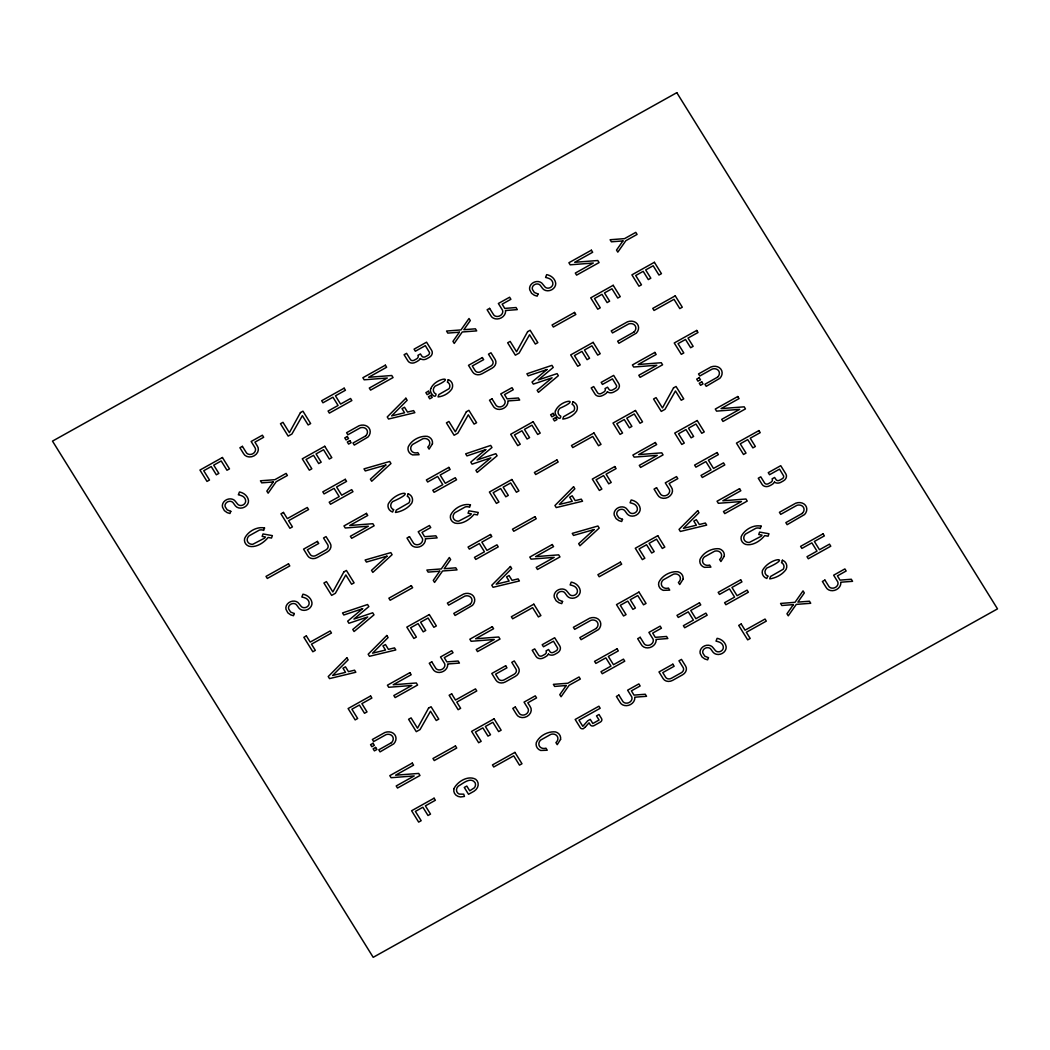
<?xml version="1.0" encoding="UTF-8"?>
<svg xmlns="http://www.w3.org/2000/svg" width="1050" height="1050" viewBox="0 0 1050 1050"><rect width="100%" height="100%" fill="white"/><g stroke="black" fill="none" stroke-linecap="round" stroke-linejoin="round"><path stroke-width="1.5" d="M430.749 388.697C428.61 391.86 435.829 400.181 436.039 394.078A5.906 4.987 -22.4 0 1 435.133 386.111C458.246 376.058 435.711 376.898 430.749 388.697M453.915 788.707L453.902 788.865A8.702 7.35 -22.4 0 0 460.622 796.963L464.441 796.438L463.746 794.181L459.204 794.089A5.906 4.987 -22.4 0 1 458.312 786.122C462.564 783.864 470.649 776.331 475.046 782.683A5.88 4.961 -22.4 0 1 474.364 787.789L469.744 790.821L466.791 786.056L464.284 787.447L468.536 794.286L474.062 791.214A8.649 7.311 -22.4 0 0 475.676 779.284C468.064 775.031 457.341 781.607 453.915 788.707M555.489 410.839C553.35 414.015 560.569 422.323 560.779 416.22A5.906 4.987 -22.4 0 1 559.873 408.266C582.986 398.199 560.451 399.039 555.489 410.839M432.442 443.822L429.096 449.124L427.809 447.064A5.906 4.987 -22.4 0 0 429.188 440.829A5.906 4.987 -22.4 0 0 422.874 438.742L412.545 444.504A5.906 4.987 -22.4 0 0 411.403 450.752A5.906 4.987 -22.4 0 0 417.821 452.629L419.108 454.702L412.598 454.913A8.728 7.363 -22.4 0 1 408.161 447.09C411.154 440.239 420.013 435.514 427.389 436.367A8.728 7.363 -22.4 0 1 432.442 443.822M560.569 739.384L557.222 744.673L555.936 742.612A5.906 4.987 -22.4 0 0 557.314 736.378A5.906 4.987 -22.4 0 0 550.988 734.291L540.671 740.053A5.906 4.987 -22.4 0 0 539.529 746.301A5.906 4.987 -22.4 0 0 545.947 748.191L547.234 750.251L540.711 750.461A8.728 7.363 -22.4 0 1 536.288 742.639C539.267 735.801 548.126 731.062 555.503 731.916A8.728 7.363 -22.4 0 1 560.569 739.384M683.051 579.246L679.704 584.548L678.418 582.488A5.906 4.987 -22.4 0 0 679.796 576.253A5.906 4.987 -22.4 0 0 673.483 574.166L663.154 579.928A5.906 4.987 -22.4 0 0 662.012 586.176A5.906 4.987 -22.4 0 0 668.43 588.066L669.716 590.126L663.206 590.336A8.728 7.363 -22.4 0 1 658.77 582.514C661.749 575.663 670.622 570.938 677.985 571.791A8.728 7.363 -22.4 0 1 683.051 579.246M724.264 556.251L720.904 561.553L719.631 559.492A5.906 4.987 -22.4 0 0 721.009 553.258A5.906 4.987 -22.4 0 0 714.683 551.171L704.366 556.933A5.906 4.987 -22.4 0 0 703.211 563.181A5.906 4.987 -22.4 0 0 709.642 565.058L710.916 567.131L704.406 567.341A8.728 7.363 -22.4 0 1 699.983 559.519C702.962 552.668 711.821 547.942 719.197 548.796A8.728 7.363 -22.4 0 1 724.264 556.251M264.534 528.006L263.694 530.408A5.906 4.987 -22.4 0 0 259.35 530.106L249.021 535.867A5.906 4.987 -22.4 0 0 247.564 541.538A5.906 4.987 -22.4 0 0 252.801 544.294L264.521 538.164L265.466 536.983L262.159 536.393L263.012 533.951L272.37 535.618L271.504 538.059L268.118 537.456C263.852 542.784 256.2 547.877 249.073 546.276A8.728 7.363 -22.4 0 1 244.637 538.453C247.721 531.536 257.04 526.234 264.534 528.006M393.606 509.657L392.595 512.046A8.728 7.363 -22.4 0 1 388.159 504.236C395.167 490.626 420.066 489.667 392.542 501.651A5.906 4.987 -22.4 0 0 393.448 509.604L393.606 509.657M408.161 493.828L407.282 496.296L408.109 496.781A5.893 4.974 -22.4 0 1 408.988 502.832L396.322 510.064L395.456 512.466C401.599 511.613 408.292 508.134 411.863 502.937A8.741 7.376 -22.4 0 0 409.303 494.314L408.161 493.828M448.245 379.693L447.379 382.161L448.192 382.633A5.893 4.974 -22.4 0 1 449.072 388.684L438.9 394.538L438.034 396.939C443.363 396.428 449.033 393.369 451.946 388.789A8.741 7.376 -22.4 0 0 449.387 380.166L448.245 379.693M470.439 504.853L469.599 507.255A5.906 4.987 -22.4 0 0 465.255 506.953L454.926 512.715A5.906 4.987 -22.4 0 0 453.469 518.385A5.906 4.987 -22.4 0 0 458.692 521.141L470.413 515.012L471.358 513.831L468.051 513.24L468.917 510.799L478.262 512.452L477.409 514.907L474.023 514.303C469.757 519.632 462.092 524.724 454.965 523.123A8.728 7.363 -22.4 0 1 450.542 515.301C453.626 508.384 462.945 503.081 470.439 504.853M572.985 401.835L572.119 404.303L572.933 404.788A5.893 4.974 -22.4 0 1 573.812 410.839L563.64 416.679L562.774 419.081C568.102 418.569 573.773 415.511 576.686 410.944A8.741 7.376 -22.4 0 0 574.127 402.308L572.985 401.835M761.119 526.155L760.279 528.544A5.906 4.987 -22.4 0 0 755.934 528.242L745.605 534.004A5.906 4.987 -22.4 0 0 744.148 539.674A5.906 4.987 -22.4 0 0 749.385 542.43L761.106 536.301L762.051 535.119L758.743 534.529L759.596 532.087L768.954 533.754L768.088 536.196L764.702 535.592C760.436 540.921 752.784 546.013 745.658 544.412A8.728 7.363 -22.4 0 1 741.221 536.589C744.306 529.673 753.624 524.37 761.119 526.155M767.839 576.082L766.815 578.484A8.728 7.363 -22.4 0 1 762.392 570.662C769.401 557.051 794.299 556.093 766.776 568.076A5.906 4.987 -22.4 0 0 767.681 576.03L767.839 576.082M782.381 560.254L781.515 562.721L782.342 563.207A5.893 4.974 -22.4 0 1 783.208 569.258L770.543 576.489L769.689 578.891C775.832 578.038 782.526 574.56 786.096 569.363A8.741 7.376 -22.4 0 0 783.536 560.739L782.381 560.254M230.79 511.337L229.963 513.503L227.154 512.623L224.372 510.641L222.495 507.124A7.166 6.051 -22.4 0 1 226.984 499.511A7.166 6.051 -22.4 0 1 235.594 501.611L237.418 503.869A4.476 3.78 -22.4 0 0 242.655 505.129A4.476 3.78 -22.4 0 0 245.608 500.601L245.464 499.695A8.124 6.864 -22.4 0 0 242.222 496.007L240.975 495.534A19.898 16.8 -22.4 0 0 238.35 494.799L239.439 492.004L240.502 492.227A13.86 11.707 -22.4 0 1 247.852 498.304L248.049 498.868A7.284 6.156 -22.4 0 1 244.637 507.058A7.284 6.156 -22.4 0 1 235.423 505.916L233.284 502.963A4.476 3.78 -22.4 0 0 227.692 501.808A4.476 3.78 -22.4 0 0 225.225 506.822L227.141 509.841L230.79 511.337M294.289 613.541L293.462 615.72L290.653 614.841L287.858 612.846L285.994 609.328A7.166 6.051 -22.4 0 1 290.483 601.729A7.166 6.051 -22.4 0 1 299.092 603.816L300.917 606.073A4.476 3.78 -22.4 0 0 306.141 607.333A4.476 3.78 -22.4 0 0 309.107 602.818L308.963 601.899A8.124 6.864 -22.4 0 0 305.721 598.211L304.474 597.739A19.898 16.8 -22.4 0 0 301.849 597.004L302.938 594.208L304.001 594.431A13.86 11.707 -22.4 0 1 311.338 600.508L311.535 601.086A7.284 6.156 -22.4 0 1 308.136 609.276A7.284 6.156 -22.4 0 1 298.922 608.121L296.783 605.181A4.476 3.78 -22.4 0 0 291.191 604.012A4.476 3.78 -22.4 0 0 288.724 609.026L290.627 612.045L294.289 613.541M538.02 293.987L537.18 296.152L534.384 295.273L531.589 293.291L529.712 289.761A7.166 6.051 -22.4 0 1 534.214 282.161A7.166 6.051 -22.4 0 1 542.811 284.248L544.635 286.506A4.476 3.78 -22.4 0 0 549.872 287.779A4.476 3.78 -22.4 0 0 552.838 283.251L552.694 282.345A8.124 6.864 -22.4 0 0 549.452 278.657L548.192 278.171A19.898 16.8 -22.4 0 0 545.58 277.449L546.656 274.654L547.732 274.877A13.86 11.707 -22.4 0 1 555.069 280.941L555.266 281.518A7.284 6.156 -22.4 0 1 551.854 289.708A7.284 6.156 -22.4 0 1 542.653 288.566L540.501 285.613A4.476 3.78 -22.4 0 0 534.909 284.458A4.476 3.78 -22.4 0 0 532.455 289.459L534.358 292.491L538.02 293.987M562.564 601.466L561.724 603.632L558.928 602.753L556.133 600.771L554.256 597.24A7.166 6.051 -22.4 0 1 558.758 589.641A7.166 6.051 -22.4 0 1 567.367 591.727L569.192 593.985A4.476 3.78 -22.4 0 0 574.416 595.258A4.476 3.78 -22.4 0 0 577.382 590.73L577.238 589.824A8.124 6.864 -22.4 0 0 573.996 586.136L572.736 585.651A19.898 16.8 -22.4 0 0 570.124 584.929L571.2 582.133L572.276 582.356A13.86 11.707 -22.4 0 1 579.613 588.42L579.81 588.997A7.284 6.156 -22.4 0 1 576.398 597.188A7.284 6.156 -22.4 0 1 567.197 596.046L565.044 593.092A4.476 3.78 -22.4 0 0 559.466 591.938A4.476 3.78 -22.4 0 0 556.999 596.938L558.902 599.97L562.564 601.466M622.519 519.33L621.692 521.509L618.883 520.629L616.101 518.634L614.224 515.117A7.166 6.051 -22.4 0 1 618.712 507.517A7.166 6.051 -22.4 0 1 627.322 509.604L629.147 511.862A4.476 3.78 -22.4 0 0 634.371 513.122A4.476 3.78 -22.4 0 0 637.337 508.607L637.192 507.688A8.124 6.864 -22.4 0 0 633.951 504L632.704 503.527A19.898 16.8 -22.4 0 0 630.079 502.792L631.168 499.997L632.231 500.22A13.86 11.707 -22.4 0 1 639.568 506.297L639.765 506.874A7.284 6.156 -22.4 0 1 636.366 515.064A7.284 6.156 -22.4 0 1 627.152 513.909L625.012 510.969A4.476 3.78 -22.4 0 0 619.421 509.801A4.476 3.78 -22.4 0 0 616.954 514.815L618.857 517.834L622.519 519.33M708.461 657.681L707.634 659.846L704.826 658.967L702.043 656.985L700.166 653.454A7.166 6.051 -22.4 0 1 704.655 645.855A7.166 6.051 -22.4 0 1 713.265 647.942L715.089 650.199A4.476 3.78 -22.4 0 0 720.326 651.472A4.476 3.78 -22.4 0 0 723.279 646.944L723.135 646.039A8.124 6.864 -22.4 0 0 719.893 642.351L718.646 641.865A19.898 16.8 -22.4 0 0 716.021 641.143L717.111 638.347L718.187 638.558A13.86 11.707 -22.4 0 1 725.524 644.634L725.721 645.212A7.284 6.156 -22.4 0 1 722.308 653.402A7.284 6.156 -22.4 0 1 713.094 652.26L710.955 649.307A4.476 3.78 -22.4 0 0 705.364 648.152A4.476 3.78 -22.4 0 0 702.909 653.153L704.812 656.184L708.461 657.681M420.328 358.575L419.199 360.006A16.695 14.096 -22.4 0 1 415.498 362.263A5.736 4.843 -22.4 0 1 407.938 360.924L404.092 354.729L406.586 353.338L410.432 359.533A2.874 2.415 -22.4 0 0 414.212 360.202L416.706 358.811A2.874 2.415 -22.4 0 0 417.926 355.346L420.42 353.955L422.113 356.514A2.874 2.428 -22.4 0 0 425.486 356.698L427.98 355.294A2.874 2.428 -22.4 0 0 429.45 352.419L425.342 345.647L415.354 351.225L414.081 349.151L426.562 342.182L431.681 350.438A5.736 4.843 -22.4 0 1 429.266 357.367L426.773 358.759A5.736 4.843 -22.4 0 1 421.155 359.1L420.328 358.575M607.438 391.781L606.309 393.225A16.695 14.096 -22.4 0 1 602.608 395.483A5.736 4.843 -22.4 0 1 595.048 394.144L591.202 387.949L593.696 386.558L597.542 392.752A2.874 2.415 -22.4 0 0 601.322 393.422L603.816 392.017A2.874 2.415 -22.4 0 0 605.036 388.566L607.53 387.174L609.223 389.721A2.874 2.428 -22.4 0 0 612.596 389.917L615.09 388.513A2.874 2.428 -22.4 0 0 616.56 385.639L612.452 378.866L602.464 384.431L601.191 382.371L613.673 375.401L618.791 383.657A5.736 4.843 -22.4 0 1 616.376 390.574L613.883 391.978A5.736 4.843 -22.4 0 1 608.265 392.319L607.438 391.781M548.441 654.124L547.312 655.567A16.695 14.096 -22.4 0 1 543.611 657.825A5.736 4.843 -22.4 0 1 536.051 656.473L532.206 650.278L534.699 648.887L538.558 655.082A2.874 2.415 -22.4 0 0 542.338 655.751L544.832 654.36A2.874 2.415 -22.4 0 0 546.039 650.908L548.546 649.504L550.239 652.063A2.874 2.428 -22.4 0 0 553.599 652.247L556.106 650.856A2.874 2.428 -22.4 0 0 557.563 647.968L553.468 641.196L543.48 646.774L542.194 644.713L554.676 637.744L559.808 645.999A5.736 4.843 -22.4 0 1 557.379 652.916L554.886 654.308A5.736 4.843 -22.4 0 1 549.281 654.662L548.441 654.124M585.48 726.797L583.406 728.674A2.874 2.415 -22.4 0 1 580.309 727.716L575.177 719.46L598.907 706.217L600.18 708.278L578.957 720.129L582.803 726.324L587.764 720.772L590.271 719.381L592.83 723.503L599.077 720.024L596.505 715.89L598.999 714.499L601.571 718.633A2.874 2.415 -22.4 0 1 600.351 722.085L594.116 725.576A2.874 2.415 -22.4 0 1 590.336 724.907L589.05 722.833L585.48 726.797M774.506 482.068L773.378 483.512A16.695 14.096 -22.4 0 1 769.676 485.769A5.736 4.843 -22.4 0 1 762.116 484.417L758.271 478.236L760.764 476.831L764.61 483.026A2.874 2.415 -22.4 0 0 768.39 483.696L770.884 482.304A2.874 2.415 -22.4 0 0 772.104 478.852L774.598 477.461L776.304 480.008A2.874 2.428 -22.4 0 0 779.664 480.191L782.158 478.8A2.874 2.428 -22.4 0 0 783.628 475.926L779.533 469.14L769.545 474.718L768.259 472.658L780.741 465.688L785.859 473.944A5.736 4.843 -22.4 0 1 783.444 480.861L780.951 482.252A5.736 4.843 -22.4 0 1 775.333 482.606L774.506 482.068M300.457 412.571L289.38 432.652L282.975 422.323L280.468 423.727L288.173 436.117L291.913 434.017L302.374 415.669L308.149 424.961L310.642 423.57L302.951 411.18L300.457 412.571M343.914 571.843L332.837 591.924L326.432 581.608L323.925 582.999L331.629 595.389L335.37 593.303L345.831 574.941L351.606 584.233L354.099 582.842L346.408 570.452L343.914 571.843M466.397 411.718L455.333 431.799L448.914 421.47L446.421 422.874L454.112 435.264L457.866 433.164L468.313 414.816L474.088 424.108L476.595 422.717L468.891 410.327L466.397 411.718M527.638 331.656L516.574 351.737L510.156 341.408L507.662 342.799L515.353 355.189L519.107 353.102L529.567 334.753L535.329 344.046L537.836 342.654L530.132 330.264L527.638 331.656M428.571 708.12L417.506 728.201L411.088 717.885L408.594 719.276L416.286 731.666L420.039 729.579L430.5 711.217L436.262 720.51L438.769 719.119L431.064 706.729L428.571 708.12M673.549 387.87L662.471 407.951L656.066 397.622L653.572 399.013L661.264 411.403L665.004 409.316L675.465 390.967L681.24 400.26L683.734 398.869L676.043 386.479L673.549 387.87M273.276 481.963L266.844 491.111L268.131 493.172L276.163 481.74L287.398 475.466L286.112 473.406L274.877 479.679L260.439 480.795L261.713 482.856L273.276 481.963M459.375 332.207L452.957 341.355L454.23 343.429L462.262 331.984L476.713 330.881L475.427 328.821L463.877 329.7L470.295 320.552L469.009 318.491L460.989 329.923L446.539 331.039L447.825 333.099L459.375 332.207M622.952 240.923L616.521 250.071L617.807 252.131L625.839 240.699L637.074 234.426L635.788 232.365L624.553 238.639L610.102 239.741L611.389 241.802L622.952 240.923M439.701 571.213L433.283 580.361L434.556 582.435L442.588 570.99L457.039 569.887L455.752 567.814L444.202 568.706L450.621 559.558L449.334 557.497L441.302 568.929L426.864 570.045L428.151 572.106L439.701 571.213M566.212 685.532L559.781 694.68L561.067 696.741L569.1 685.309L580.335 679.035L579.049 676.974L567.814 683.248L553.376 684.351L554.649 686.424L566.212 685.532M793.393 604.616L786.975 613.764L788.261 615.825L796.281 604.393L810.731 603.278L809.445 601.217L797.895 602.109L804.313 592.961L803.04 590.887L795.008 602.319L780.557 603.435L781.843 605.496L793.393 604.616M405.877 398.226L387.253 416.955L388.539 419.029L414.855 412.676L413.582 410.616L407.505 412.072L404.512 407.256L402.019 408.647L404.578 412.781L391.637 415.905L407.164 400.286L405.877 398.226M346.854 657.799L328.23 676.541L329.516 678.602L355.832 672.249L354.559 670.189L348.482 671.646L345.489 666.829L342.996 668.22L345.555 672.354L332.614 675.478L348.141 659.859L346.854 657.799M386.807 635.499L368.183 654.229L369.469 656.303L395.798 649.95L394.511 647.889L388.434 649.346L385.442 644.529L382.948 645.921L385.508 650.055L372.579 653.179L388.093 637.56L386.807 635.499M573.562 486.767L554.938 505.509L556.224 507.57L582.553 501.217L581.267 499.157L575.19 500.627L572.197 495.81L569.704 497.201L572.263 501.322L559.335 504.446L574.849 488.841L573.562 486.767M510.431 566.501L491.794 585.244L493.08 587.304L519.409 580.952L518.122 578.891L512.046 580.361L509.053 575.544L506.559 576.936L509.119 581.057L496.191 584.181L511.704 568.562L510.431 566.501M697.699 510.641L679.061 529.384L680.347 531.457L706.676 525.105L705.39 523.031L699.313 524.501L696.321 519.684L693.827 521.076L696.386 525.21L683.458 528.334L698.972 512.715L697.699 510.641M385.822 465.032L370.414 479.194L371.7 481.254L390.967 463.549L389.681 461.488L363.996 468.864L365.282 470.938L385.822 465.032M386.964 556.159L371.542 570.321L372.829 572.394L392.096 554.689L390.823 552.615L365.137 560.004L366.424 562.065L386.964 556.159M594.077 529.541L578.668 543.716L579.941 545.777L599.209 528.071L597.936 526.011L572.25 533.387L573.536 535.447L594.077 529.541M365.636 435.934L352.997 443.021L354.283 445.095L367.999 437.023A8.728 7.363 -22.4 0 0 368.852 427.796A8.728 7.363 -22.4 0 0 359.074 425.736L346.592 432.705L347.878 434.766L360.36 427.796A5.906 4.987 -22.4 0 1 366.778 429.686A5.906 4.987 -22.4 0 1 365.636 435.934M634.029 332.01L617.649 341.197L618.936 343.271L636.379 333.099A8.728 7.363 -22.4 0 0 637.245 323.886A8.728 7.363 -22.4 0 0 627.467 321.825L611.231 330.881L612.518 332.942L628.753 323.886A5.906 4.987 -22.4 0 1 635.171 325.762A5.906 4.987 -22.4 0 1 634.029 332.01M717.557 377.16L704.931 384.261L706.217 386.321L719.919 378.249A8.728 7.363 -22.4 0 0 720.786 369.023A8.728 7.363 -22.4 0 0 711.008 366.962L698.513 373.931L699.799 375.992L712.281 369.023A5.906 4.987 -22.4 0 1 718.712 370.913A5.906 4.987 -22.4 0 1 717.557 377.16M470.164 604.222L453.797 613.41L455.07 615.471L472.526 605.312A8.728 7.363 -22.4 0 0 473.392 596.085A8.728 7.363 -22.4 0 0 463.614 594.024L447.379 603.081L448.665 605.141L464.901 596.085A5.906 4.987 -22.4 0 1 471.319 597.975A5.906 4.987 -22.4 0 1 470.164 604.222M391.427 742.704L378.801 749.805L380.074 751.879L393.789 743.807A8.728 7.363 -22.4 0 0 394.656 734.58A8.728 7.363 -22.4 0 0 384.864 732.519L372.383 739.489L373.669 741.549L386.151 734.58A5.906 4.987 -22.4 0 1 392.569 736.47A5.906 4.987 -22.4 0 1 391.427 742.704M596.203 628.425L579.823 637.613L581.109 639.673L598.566 629.514A8.728 7.363 -22.4 0 0 599.432 620.288A8.728 7.363 -22.4 0 0 589.641 618.227L573.405 627.283L574.691 629.357L590.927 620.288A5.906 4.987 -22.4 0 1 597.345 622.178A5.906 4.987 -22.4 0 1 596.203 628.425M802.226 513.437L785.846 522.624L787.133 524.685L804.589 514.526A8.728 7.363 -22.4 0 0 805.442 505.299A8.728 7.363 -22.4 0 0 795.664 503.239L779.428 512.295L780.714 514.369L796.95 505.299A5.906 4.987 -22.4 0 1 803.368 507.189A5.906 4.987 -22.4 0 1 802.226 513.437M546.971 369.534L532.035 382.042L533.321 384.103L552.103 377.79L537.167 390.298L538.453 392.359L558.351 375.69L557.077 373.616L538.296 379.929L553.232 367.421L551.946 365.361L526.903 373.774L528.189 375.848L546.971 369.534M485.717 449.597L470.794 462.105L472.067 464.166L490.849 457.852L475.926 470.361L477.199 472.421L497.109 455.752L495.836 453.692L477.054 459.992L491.977 447.497L490.704 445.423L465.662 453.836L466.948 455.91L485.717 449.597M362.591 608.698L347.668 621.193L348.941 623.267L367.723 616.954L352.787 629.462L354.073 631.523L373.984 614.854L372.697 612.78L353.916 619.093L368.852 606.585L367.566 604.524L342.536 612.938L343.809 614.998L362.591 608.698M676.804 92.676L52.5 441.118L373.196 957.324L997.5 608.882L676.804 92.676M344.151 388.185L321.681 400.719L322.954 402.793L332.955 397.215L338.074 405.471L328.086 411.049L329.372 413.109L351.855 400.575L350.569 398.501L340.581 404.079L335.449 395.824L345.437 390.246L344.151 388.185M385.363 365.177L362.88 377.724L364.166 379.798L387.279 378.013L369.298 388.054L370.584 390.114L393.054 377.567L391.768 375.506L368.655 377.278L386.636 367.251L385.363 365.177M591.373 250.202L568.903 262.736L570.189 264.81L593.303 263.025L575.321 273.066L576.594 275.126L599.077 262.579L597.791 260.518L574.678 262.29L592.659 252.262L591.373 250.202M222.429 457.511L199.959 470.059L207.007 481.412L209.501 480.021L203.739 470.728L211.221 466.541L216.352 474.797L218.859 473.406L213.727 465.15L221.209 460.963L226.984 470.256L229.491 468.864L222.429 457.511M242.406 446.355L239.912 447.746L243.442 453.429A7.914 6.681 -22.4 0 0 254.152 455.792A7.914 6.681 -22.4 0 0 257.171 445.764L254.927 442.155L263.668 437.273L262.382 435.212L251.147 441.486L254.677 447.156A5.066 4.279 -22.4 0 1 252.866 453.731A5.066 4.279 -22.4 0 1 245.936 452.038L242.406 446.355M489.628 308.372L487.134 309.763L490.665 315.446A7.914 6.681 -22.4 0 0 499.367 318.636A7.914 6.681 -22.4 0 0 505.588 311.233L505.47 310.524L517.309 309.619L516.023 307.545L504.748 308.411L502.149 304.172L510.891 299.289L509.617 297.229L498.369 303.489L502.53 310.209A5.066 4.279 -22.4 0 1 499.446 316.05A5.066 4.279 -22.4 0 1 493.159 314.055L489.628 308.372M482.37 357.577L468.497 365.321L472.684 372.054A7.166 6.051 -22.4 0 0 482.134 373.734L492.122 368.156A7.166 6.051 -22.4 0 0 495.167 359.507L490.98 352.774L488.486 354.165L492.66 360.911A4.305 3.636 -22.4 0 1 490.849 366.096L480.861 371.674A4.305 3.636 -22.4 0 1 475.191 370.663L472.277 365.991L483.656 359.651L482.37 357.577M324.752 446.276L302.282 458.824L309.33 470.177L311.837 468.786L306.062 459.493L313.556 455.319L318.688 463.575L321.182 462.184L316.05 453.915L323.544 449.741L329.319 459.034L331.813 457.642L324.752 446.276M613.187 285.298L590.717 297.846L597.765 309.199L600.259 307.808L594.497 298.515L601.978 294.328L607.11 302.597L609.617 301.192L604.485 292.937L611.966 288.75L617.741 298.043L620.248 296.651L613.187 285.298M654.386 262.303L631.916 274.851L638.964 286.204L641.471 284.812L635.696 275.52L643.191 271.333L648.322 279.589L650.816 278.197L645.684 269.942L653.179 265.755L658.954 275.048L661.447 273.656L654.386 262.303M347.261 436.498L344.767 437.889L346.054 439.95L348.548 438.559L347.261 436.498M428.387 391.23L425.88 392.621L427.166 394.682L429.66 393.291L428.387 391.23M574.547 312.428L552.077 324.975L553.35 327.036L575.833 314.488L574.547 312.428M349.834 440.633L347.327 442.024L348.613 444.084L351.107 442.693L349.834 440.633M430.946 395.351L428.452 396.742L429.739 398.816L432.233 397.412L430.946 395.351M283.461 512.426L280.954 513.831L289.931 528.281L292.438 526.89L288.592 520.695L308.569 509.539L307.283 507.478L287.306 518.621L283.461 512.426M345.279 479.312L322.809 491.859L324.082 493.92L334.071 488.355L339.202 496.611L329.214 502.189L330.501 504.249L352.971 491.702L351.697 489.641L341.709 495.219L336.577 486.964L346.566 481.386L345.279 479.312M675.242 295.851L652.759 308.398L654.045 310.459L674.021 299.316L679.796 308.608L682.29 307.204L675.242 295.851M492.004 398.816L489.51 400.208L493.041 405.891A7.914 6.681 -22.4 0 0 501.742 409.08A7.914 6.681 -22.4 0 0 507.964 401.664L507.846 400.969L519.684 400.05L518.398 397.989L507.124 398.856L504.525 394.603L513.266 389.734L511.993 387.66L500.745 393.934L504.906 400.654A5.066 4.279 -22.4 0 1 501.821 406.494A5.066 4.279 -22.4 0 1 495.534 404.486L492.004 398.816M593.145 342.366L570.675 354.913L577.723 366.266L580.23 364.875L574.455 355.583L581.949 351.396L587.081 359.664L589.575 358.26L584.443 350.004L591.938 345.817L597.699 355.11L600.206 353.719L593.145 342.366M366.45 513.384L343.967 525.932L345.253 527.992L368.366 526.221L350.385 536.261L351.671 538.322L374.141 525.774L372.855 523.714L349.742 525.486L367.723 515.458L366.45 513.384M448.849 467.394L426.379 479.942L427.665 482.002L437.653 476.424L442.785 484.68L432.797 490.258L434.07 492.319L456.553 479.784L455.267 477.711L445.279 483.289L440.147 475.033L450.135 469.455L448.849 467.394M654.872 352.406L632.402 364.954L633.688 367.014L656.801 365.242L638.82 375.27L640.093 377.344L662.576 364.796L661.29 362.723L638.177 364.508L656.158 354.467L654.872 352.406M317.428 541.406L303.568 549.137L307.742 555.883A7.166 6.051 -22.4 0 0 317.192 557.563L327.193 551.985A7.166 6.051 -22.4 0 0 330.225 543.336L326.038 536.602L323.544 537.994L327.731 544.727A4.305 3.636 -22.4 0 1 325.907 549.911L315.919 555.489A4.305 3.636 -22.4 0 1 310.249 554.492L307.348 549.819L318.714 543.467L317.428 541.406M533.151 421.733L510.681 434.28L517.729 445.633L520.236 444.242L514.461 434.949L521.955 430.762L527.074 439.031L529.581 437.627L524.449 429.371L531.943 425.197L537.705 434.477L540.212 433.086L533.151 421.733M696.728 330.435L674.244 342.983L681.306 354.336L683.799 352.944L678.024 343.652L685.519 339.478L690.651 347.734L693.144 346.342L688.013 338.074L698.001 332.509L696.728 330.435M553.127 413.372L550.62 414.763L551.906 416.824L554.4 415.433L553.127 413.372M288.488 563.85L266.017 576.398L267.304 578.458L289.774 565.911L288.488 563.85M555.686 417.493L553.192 418.898L554.479 420.958L556.972 419.567L555.686 417.493M593.959 432.981L571.476 445.528L572.762 447.589L592.738 436.446L598.513 445.738L601.007 444.347L593.959 432.981M409.474 536.642L406.98 538.033L410.511 543.716A7.914 6.681 -22.4 0 0 419.212 546.906A7.914 6.681 -22.4 0 0 425.434 539.503L425.316 538.794L437.141 537.889L435.868 535.815L424.594 536.681L421.995 532.429L430.736 527.559L429.45 525.486L418.215 531.759L422.376 538.479A5.066 4.279 -22.4 0 1 419.291 544.32A5.066 4.279 -22.4 0 1 413.004 542.325L409.474 536.642M511.862 479.496L489.392 492.043L496.44 503.396L498.947 502.005L493.172 492.712L500.666 488.526L505.798 496.794L508.292 495.39L503.16 487.134L510.654 482.961L516.429 492.253L518.923 490.849L511.862 479.496M635.473 410.498L613.003 423.045L620.064 434.398L622.558 433.007L616.783 423.714L624.278 419.541L629.409 427.796L631.903 426.405L626.771 418.149L634.266 413.962L640.041 423.255L642.534 421.864L635.473 410.498M699.195 377.724L696.701 379.116L697.974 381.176L700.481 379.785L699.195 377.724M556.894 459.926L534.411 472.474L535.697 474.534L558.18 461.987L556.894 459.926M701.754 381.859L699.261 383.25L700.547 385.311L703.041 383.919L701.754 381.859M306.351 635.906L303.857 637.298L312.834 651.761L315.328 650.357L311.483 644.175L331.459 633.019L330.186 630.958L310.209 642.101L306.351 635.906M490.547 534.503L468.064 547.037L469.35 549.111L479.338 543.533L484.47 551.788L474.482 557.366L475.768 559.427L498.238 546.893L496.952 544.819L486.964 550.397L481.832 542.141L491.82 536.563L490.547 534.503M655.357 442.509L632.887 455.057L634.174 457.117L657.274 455.346L639.306 465.373L640.579 467.447L663.062 454.899L661.776 452.839L638.663 454.611L656.644 444.57L655.357 442.509M737.769 396.519L715.299 409.054L716.572 411.127L739.686 409.342L721.704 419.383L722.991 421.444L745.461 408.896L744.188 406.836L721.074 408.608L739.056 398.58L737.769 396.519M614.801 466.541L592.318 479.089L599.379 490.442L601.873 489.051L596.098 479.758L603.592 475.571L608.724 483.827L611.218 482.436L606.086 474.18L616.087 468.602L614.801 466.541M697.213 420.538L674.73 433.086L681.791 444.439L684.285 443.048L678.51 433.755L686.004 429.581L691.136 437.837L693.63 436.446L688.498 428.19L695.992 424.003L701.767 433.296L704.261 431.904L697.213 420.538M411.337 585.651L388.867 598.198L390.154 600.259L412.624 587.724L411.337 585.651M534.949 516.666L512.479 529.213L513.765 531.274L536.235 518.726L534.949 516.666M552.274 544.543L529.791 557.077L531.077 559.151L554.19 557.366L536.209 567.407L537.495 569.467L559.965 556.933L558.692 554.859L535.579 556.644L553.56 546.604L552.274 544.543M717.084 452.55L694.614 465.098L695.901 467.158L705.889 461.58L711.021 469.836L701.033 475.414L702.306 477.488L724.789 464.94L723.503 462.866L713.514 468.444L708.383 460.189L718.371 454.611L717.084 452.55M429.306 614.565L406.822 627.113L413.884 638.466L416.377 637.074L410.602 627.782L418.097 623.595L423.229 631.851L425.723 630.459L420.591 622.204L428.085 618.017L433.86 627.309L436.354 625.918L429.306 614.565M656.552 487.725L654.058 489.116L657.576 494.799A7.914 6.681 -22.4 0 0 668.299 497.162A7.914 6.681 -22.4 0 0 671.317 487.134L669.073 483.525L677.814 478.642L676.528 476.582L665.293 482.856L668.811 488.526A5.066 4.279 -22.4 0 1 667.012 495.101A5.066 4.279 -22.4 0 1 660.082 493.408L656.552 487.725M758.94 430.579L736.457 443.126L743.518 454.479L746.012 453.088L740.237 443.796L747.731 439.622L752.863 447.877L755.357 446.486L750.225 438.217L760.213 432.652L758.94 430.579M409.907 672.656L387.424 685.204L388.71 687.278L411.823 685.492L393.842 695.533L395.128 697.594L417.598 685.046L416.312 682.986L393.199 684.758L411.18 674.73L409.907 672.656M492.306 626.666L469.836 639.214L471.122 641.274L494.235 639.503L476.254 649.53L477.527 651.604L500.01 639.056L498.724 636.996L475.611 638.768L493.592 628.727L492.306 626.666M739.541 488.683L717.058 501.231L718.344 503.291L741.457 501.519L723.476 511.547L724.763 513.621L747.233 501.073L745.946 499.012L722.846 500.784L740.828 490.744L739.541 488.683M533.833 604.183L511.363 616.731L512.649 618.791L532.626 607.648L538.401 616.941L540.894 615.536L533.833 604.183M370.584 695.992L348.114 708.54L355.163 719.893L357.669 718.502L351.894 709.209L359.389 705.036L364.521 713.291L367.014 711.9L361.883 703.631L371.871 698.066L370.584 695.992M431.773 661.841L429.279 663.246L432.797 668.916A7.914 6.681 -22.4 0 0 441.499 672.118A7.914 6.681 -22.4 0 0 447.72 664.702L447.602 663.994L459.441 663.088L458.154 661.028L446.88 661.894L444.294 657.641L453.036 652.759L451.749 650.698L440.514 656.972L444.662 663.692A5.066 4.279 -22.4 0 1 441.591 669.533A5.066 4.279 -22.4 0 1 435.304 667.524L431.773 661.841M657.773 535.71L635.289 548.258L642.351 559.611L644.844 558.219L639.069 548.927L646.564 544.74L651.696 553.009L654.189 551.604L649.071 543.349L656.552 539.175L662.327 548.454L664.821 547.063L657.773 535.71M620.379 562.144L597.909 574.678L599.183 576.752L621.666 564.204L620.379 562.144M451.658 693.853L449.151 695.244L458.141 709.695L460.635 708.304L456.789 702.109L476.766 690.966L475.479 688.892L455.503 700.048L451.658 693.853M505.667 665.753L491.794 673.496L495.981 680.229A7.166 6.051 -22.4 0 0 505.431 681.909L515.419 676.331A7.166 6.051 -22.4 0 0 518.464 667.695L514.277 660.949L511.783 662.34L515.957 669.086A4.305 3.636 -22.4 0 1 514.146 674.271L504.158 679.849A4.305 3.636 -22.4 0 1 498.488 678.838L495.574 674.166L506.953 667.826L505.667 665.753M638.977 592.082L616.508 604.629L623.556 615.982L626.062 614.591L620.288 605.299L627.782 601.112L632.914 609.367L635.408 607.976L630.276 599.721L637.77 595.534L643.532 604.826L646.039 603.435L638.977 592.082M373.052 743.282L370.558 744.673L371.844 746.734L374.338 745.342L373.052 743.282M375.624 747.416L373.131 748.808L374.404 750.868L376.911 749.477L375.624 747.416M412.283 763.101L389.799 775.648L391.086 777.709L414.199 775.937L396.217 785.964L397.504 788.038L419.974 775.491L418.688 773.43L395.574 775.202L413.556 765.161L412.283 763.101M617.046 648.808L594.576 661.356L595.862 663.416L605.85 657.851L610.982 666.107L600.994 671.685L602.267 673.746L624.75 661.198L623.464 659.137L613.476 664.716L608.344 656.447L618.332 650.882L617.046 648.808M699.457 602.818L676.987 615.366L678.274 617.426L688.262 611.848L693.394 620.104L683.392 625.682L684.679 627.756L707.162 615.208L705.876 613.134L695.888 618.712L690.756 610.457L700.744 604.879L699.457 602.818M740.67 579.823L718.187 592.357L719.473 594.431L729.461 588.853L734.593 597.109L724.605 602.687L725.891 604.747L748.361 592.213L747.075 590.139L737.087 595.717L731.955 587.462L741.943 581.884L740.67 579.823M823.069 533.82L800.599 546.367L801.885 548.428L811.873 542.863L817.005 551.119L807.017 556.697L808.29 558.758L830.773 546.21L829.487 544.149L819.499 549.727L814.367 541.459L824.355 535.894L823.069 533.82M494.077 718.83L471.608 731.378L478.656 742.731L481.163 741.339L475.387 732.047L482.882 727.873L488.001 736.129L490.508 734.737L485.376 726.482L492.87 722.295L498.632 731.587L501.139 730.196L494.077 718.83M515.301 706.991L512.794 708.383L516.324 714.066A7.914 6.681 -22.4 0 0 527.048 716.428A7.914 6.681 -22.4 0 0 530.066 706.401L527.822 702.791L536.563 697.909L535.277 695.848L524.042 702.122L527.559 707.792A5.066 4.279 -22.4 0 1 525.761 714.367A5.066 4.279 -22.4 0 1 518.831 712.674L515.301 706.991M640.172 637.298L637.678 638.689L641.209 644.372A7.914 6.681 -22.4 0 0 649.911 647.561A7.914 6.681 -22.4 0 0 656.132 640.146L656.014 639.45L667.839 638.531L666.566 636.471L655.292 637.337L652.693 633.084L661.434 628.215L660.148 626.141L648.913 632.415L653.074 639.135A5.066 4.279 -22.4 0 1 649.989 644.976A5.066 4.279 -22.4 0 1 643.702 642.967L640.172 637.298M455.438 745.959L432.967 758.507L434.254 760.567L456.724 748.033L455.438 745.959M741.208 624.002L738.714 625.406L747.692 639.857L750.186 638.466L746.34 632.271L766.316 621.114L765.043 619.054L745.054 630.197L741.208 624.002M514.92 752.391L492.45 764.938L493.736 766.999L513.712 755.842L519.488 765.135L521.981 763.744L514.92 752.391M672.853 664.204L658.993 671.947L663.18 678.681A7.166 6.051 -22.4 0 0 672.63 680.361L682.618 674.783A7.166 6.051 -22.4 0 0 685.65 666.133L681.463 659.4L678.969 660.791L683.156 667.538A4.305 3.636 -22.4 0 1 681.332 672.722L671.344 678.3A4.305 3.636 -22.4 0 1 665.674 677.289L662.773 672.617L674.139 666.264L672.853 664.204M434.083 798.21L411.613 810.744L418.661 822.111L421.168 820.706L415.393 811.414L422.887 807.24L428.006 815.496L430.513 814.104L425.381 805.849L435.369 800.271L434.083 798.21M618.883 695.061L616.389 696.452L619.907 702.135A7.914 6.681 -22.4 0 0 628.609 705.324A7.914 6.681 -22.4 0 0 634.83 697.922L634.712 697.213L646.551 696.308L645.264 694.247L633.99 695.113L631.404 690.861L640.146 685.978L638.859 683.918L627.624 690.191L631.772 696.898A5.066 4.279 -22.4 0 1 628.701 702.739A5.066 4.279 -22.4 0 1 622.414 700.744L618.883 695.061M824.906 580.072L822.399 581.477L825.93 587.147A7.914 6.681 -22.4 0 0 834.632 590.349A7.914 6.681 -22.4 0 0 840.853 582.934L840.735 582.225L852.574 581.319L851.288 579.259L840.013 580.125L837.428 575.872L846.169 570.99L844.883 568.929L833.647 575.203L837.795 581.91A5.066 4.279 -22.4 0 1 834.724 587.751A5.066 4.279 -22.4 0 1 828.437 585.756L824.906 580.072"/></g></svg>
